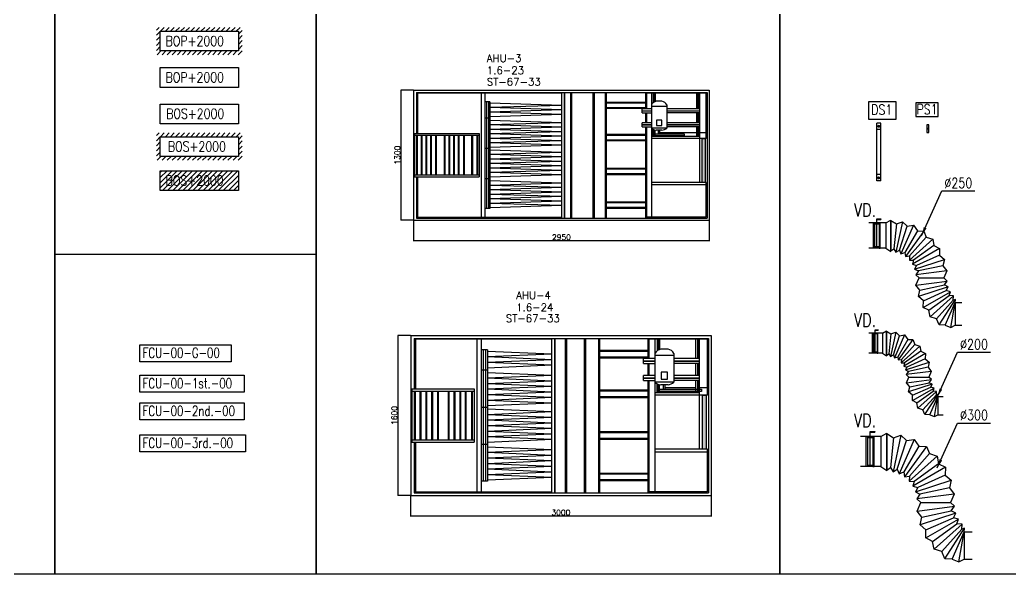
# Model space of a CAD drawing. Extents: x 462150 to 608263, y 35809 to 85242.
# Drawn here: x 579621 to 589503, y 70092 to 75629 of the extents above; entities that cross this region are included whole.
import ezdxf

# ---------------------------------------------------------------- set-up
doc = ezdxf.new("R2010")
doc.units = 0
doc.header["$LTSCALE"] = 500
doc.header["$MEASUREMENT"] = 0
doc.linetypes.add('HIDDEN', pattern=[0.375, 0.25, -0.125])
for name, color, linetype in [('AC-EQUIPMENT', 230, 'Continuous'), ('AC-SUPPORT', 124, 'Continuous'), ('AC-TEXT', 7, 'Continuous'), ('AC.REF.1ST.', 200, 'Continuous'), ('AC.REF.2ND.', 100, 'Continuous'), ('AC.REF.3RD.', 146, 'Continuous'), ('AC.REF.GR.', 222, 'Continuous'), ('BOTOM-OF-D-F-G', 7, 'Continuous'), ('EQP', 1, 'Continuous'), ('M_A_H_ARROW', 2, 'Continuous'), ('M_FLX', 2, 'Continuous'), ('MFP-TEXT', 11, 'Continuous'), ('PL-W-DIM', 161, 'Continuous'), ('PL-W-TEXT', 7, 'Continuous'), ('Text', 50, 'Continuous')]:
    doc.layers.add(name, color=color, linetype=linetype)
doc.styles.add('PL-W-DIM', font='romanc.shx', dxfattribs={"height": 55})
doc.styles.add('PL-W-TEXT1', font='romanc.shx', dxfattribs={"height": 0.3})
doc.styles.add('ROMANS', font='romans.shx', dxfattribs={"width": 0.8, "height": 100})
doc.styles.add('SECOND fainl$0$ROMANS', font='ROMANS.shx', dxfattribs={"width": 0.7, "height": 100})
doc.dimstyles.new('PL-W-DIM', dxfattribs={"dimscale": 0, "dimtxt": 55, "dimasz": 1, "dimexe": 2, "dimexo": 2, "dimgap": 10, "dimtad": 1, "dimdec": 0, "dimrnd": 5, "dimzin": 1, "dimdsep": 46, "dimtxsty": 'PL-W-DIM', "dimcen": 1, "dimdle": 0.025, "dimclrd": 256, "dimclre": 256, "dimclrt": 256, "dimadec": 0, "dimazin": 0, "dimtfac": 5, "dimtdec": 0, "dimtofl": 0, "dimtmove": 2, "dimatfit": 3, "dimfxl": 1, "dimtolj": 1, "dimtzin": 0, "dimarcsym": 0})
doc.dimstyles.new('SECOND fainl$0$DIM-100', dxfattribs={"dimscale": 100, "dimtxt": 100, "dimasz": 0.9, "dimexe": 0.3, "dimexo": 0.3, "dimgap": 0.3, "dimtad": 1, "dimdec": 0, "dimrnd": 10, "dimzin": 0, "dimdsep": 46, "dimtxsty": 'SECOND fainl$0$ROMANS', "dimcen": 0, "dimdle": 2, "dimclrd": 30, "dimclre": 30, "dimclrt": 7, "dimadec": 0, "dimazin": 0, "dimtfac": 1, "dimtdec": 0, "dimtix": 1, "dimtmove": 2, "dimatfit": 3, "dimfxl": 100, "dimtolj": 1, "dimtzin": 0, "dimarcsym": 0})

# ---------------------------------------------------------------- blocks, each defined once
blk = doc.blocks.new('77')
at = {"layer": 'AC-SUPPORT'}
h = blk.add_hatch(color=256, dxfattribs=at)
edge = h.paths.add_edge_path()
edge.add_ellipse((-0.2, 0.5), major_axis=(7.43, 7.43), ratio=1, start_angle=133.56712, end_angle=313.56712, ccw=False)
edge.add_ellipse((-0.2, 0.5), major_axis=(7.43, 7.43), ratio=1, start_angle=-46.43288, end_angle=133.56712, ccw=False)
at = {"layer": 'AC-SUPPORT', "linetype": 'HIDDEN'}
blk.add_lwpolyline([(35.6, 10.4), (35.6, -9.8), (-38.9, -9.8), (-38.9, 10.4)], close=True, dxfattribs=at)
blk = doc.blocks.new('R200')
for p, q in [((-26.9, -191.7), (-26.9, 34.3)), ((-26.9, 34.3), (3.7, 34.3)), ((-26.9, 28.6), (3.7, 28.6)), ((3.7, 34.3), (3.7, 28.6)), ((-9.1, -8.3), (-44.7, -8.3)), ((-9.1, -191.7), (-44.7, -191.7))]:
    blk.add_line(p, q)
for points in [[(-53.8, -200), (-53.8, 0), (-44.7, 0), (-44.7, -200)], [(0, -200), (0, 0), (-9.1, 0), (-9.1, -200)]]:
    blk.add_lwpolyline(points, close=True)
blk = doc.blocks.new('*D559')
at = {"layer": 'Defpoints', "color": 0}
for p in [(583426.2, 74927.7), (583550.9, 74927.7), (583550.9, 73627.7)]:
    blk.add_point(p, dxfattribs=at)
at = {"layer": 'PL-W-DIM', "lineweight": -2}
for p, q in [((583548.9, 74927.7), (583424.2, 74927.7)), ((583426.2, 73628.7), (583426.2, 74926.7)), ((583548.9, 73627.7), (583424.2, 73627.7))]:
    blk.add_line(p, q, dxfattribs=at)
at = {"layer": 'PL-W-DIM'}
for points in [[(583426, 74926.7), (583426.4, 74926.7), (583426.2, 74927.7)], [(583426, 73628.7), (583426.4, 73628.7), (583426.2, 73627.7)]]:
    blk.add_solid(points, dxfattribs=at)
at = {"layer": 'PL-W-DIM', "insert": (583388.7, 74277.7), "char_height": 55, "attachment_point": 5, "rotation": 90, "style": 'PL-W-DIM'}
blk.add_mtext('\\A1;1300', dxfattribs=at)
blk = doc.blocks.new('*D560')
at = {"layer": 'Defpoints', "color": 0}
for p in [(583396.1, 72477.8), (583520.8, 72477.8), (583520.8, 70877.6)]:
    blk.add_point(p, dxfattribs=at)
at = {"layer": 'PL-W-DIM', "lineweight": -2}
for p, q in [((583518.8, 72477.8), (583394.1, 72477.8)), ((583396.1, 70878.6), (583396.1, 72476.8)), ((583518.8, 70877.6), (583394.1, 70877.6))]:
    blk.add_line(p, q, dxfattribs=at)
at = {"layer": 'PL-W-DIM'}
for points in [[(583396, 72476.8), (583396.3, 72476.8), (583396.1, 72477.8)], [(583396, 70878.6), (583396.3, 70878.6), (583396.1, 70877.6)]]:
    blk.add_solid(points, dxfattribs=at)
at = {"layer": 'PL-W-DIM', "insert": (583358.6, 71677.7), "char_height": 55, "attachment_point": 5, "rotation": 90, "style": 'PL-W-DIM'}
blk.add_mtext('\\A1;1600', dxfattribs=at)
blk = doc.blocks.new('*D561')
at = {"layer": 'Defpoints', "color": 0}
for p in [(583520.8, 70877.6), (586520.5, 70877.8), (583520.8, 70670.4)]:
    blk.add_point(p, dxfattribs=at)
at = {"layer": 'PL-W-DIM', "lineweight": -2}
for p, q in [((583520.8, 70875.6), (583520.8, 70668.4)), ((586520.5, 70875.8), (586520.5, 70668.6)), ((586519.5, 70670.6), (583521.8, 70670.4))]:
    blk.add_line(p, q, dxfattribs=at)
at = {"layer": 'PL-W-DIM'}
for points in [[(583521.8, 70670.6), (583521.8, 70670.2), (583520.8, 70670.4)], [(586519.5, 70670.8), (586519.5, 70670.4), (586520.5, 70670.6)]]:
    blk.add_solid(points, dxfattribs=at)
at = {"layer": 'PL-W-DIM', "insert": (585020.6, 70708), "char_height": 55, "attachment_point": 5, "rotation": 0.00392, "style": 'PL-W-DIM'}
blk.add_mtext('\\A1;3000', dxfattribs=at)
blk = doc.blocks.new('*D562')
at = {"layer": 'Defpoints', "color": 0}
for p in [(583550.9, 73627.7), (586500.9, 73627.8), (583550.9, 73420.4)]:
    blk.add_point(p, dxfattribs=at)
at = {"layer": 'PL-W-DIM', "lineweight": -2}
for p, q in [((583550.9, 73625.7), (583550.9, 73418.4)), ((586500.9, 73625.8), (586500.9, 73418.6)), ((586499.9, 73420.6), (583551.9, 73420.4))]:
    blk.add_line(p, q, dxfattribs=at)
at = {"layer": 'PL-W-DIM'}
for points in [[(583551.9, 73420.6), (583551.9, 73420.3), (583550.9, 73420.4)], [(586499.9, 73420.8), (586499.9, 73420.4), (586500.9, 73420.6)]]:
    blk.add_solid(points, dxfattribs=at)
at = {"layer": 'PL-W-DIM', "insert": (585025.9, 73458), "char_height": 55, "attachment_point": 5, "rotation": 0.00324, "style": 'PL-W-DIM'}
blk.add_mtext('\\A1;2950', dxfattribs=at)

msp = doc.modelspace()

# ---------------------------------------------------------------- hatches: boundary and pattern name
h = msp.add_hatch()
h.set_pattern_fill('ANSI31', color=256, scale=285.714286, style=0)
h.set_pattern_definition([(45, (564682.78, 83366.936), (-25.253814, 25.253814), [])])
h.paths.add_polyline_path([(581839.9, 75552.4), (580984.2, 75552.4), (580984.2, 75279.8), (581839.9, 75279.8)])
h.paths.add_polyline_path([(581801.8, 75514.3), (581801.8, 75317.9), (581022.3, 75317.9), (581022.3, 75514.3)], flags=16)
h.paths.add_polyline_path([(581065.9, 75342.2), (581736.8, 75342.2), (581736.8, 75492.2), (581065.9, 75492.2)], flags=8)
h = msp.add_hatch()
h.set_pattern_fill('ANSI31', color=256, scale=285.714286, style=0)
h.set_pattern_definition([(45, (564682.78, 82313.877), (-25.253814, 25.253814), [])])
h.paths.add_polyline_path([(581839.9, 74499.4), (580984.2, 74499.4), (580984.2, 74226.7), (581839.9, 74226.7)])
h.paths.add_polyline_path([(581801.8, 74461.3), (581801.8, 74264.8), (581022.3, 74264.8), (581022.3, 74461.3)], flags=16)
h.paths.add_polyline_path([(581065.9, 74289.1), (581736.8, 74289.1), (581736.8, 74439.1), (581065.9, 74439.1)], flags=8)
h = msp.add_hatch()
h.set_pattern_fill('ANSI31', color=256, scale=285.714286, style=0)
h.set_pattern_definition([(45, (564682.78, 81199.59), (-25.253814, 25.253814), [])])
h.paths.add_polyline_path([(581801.8, 74120.8), (581022.3, 74120.8), (581022.3, 73924.4), (581801.8, 73924.4)])
h.paths.add_polyline_path([(581065.9, 73948.7), (581736.8, 73948.7), (581736.8, 74098.7), (581065.9, 74098.7)], flags=24)
at = {"layer": 'EQP'}
for points in [[(586249, 74471.4), (585941.2, 74471.4), (585941.2, 74491.3), (586249, 74491.3)], [(586458.4, 74442.7), (586458.4, 74004.8), (586431.1, 74004.8), (586431.1, 74442.7)], [(586421.5, 71916), (585981.2, 71916), (585981.2, 71940.6), (586421.5, 71940.6)], [(586468.1, 71880.7), (586468.1, 71341.7), (586434.5, 71341.7), (586434.5, 71880.7)]]:
    msp.add_hatch(color=256, dxfattribs=at).paths.add_polyline_path(points)

# ---------------------------------------------------------------- linework, layer by layer
msp.add_line((579971.4, 73287.4), (582578.3, 73287.4))
for points in [[(577364.5, 81073), (579971.4, 81073), (579971.4, 70092.2), (577364.5, 70092.2)], [(579971.4, 81073), (582578.3, 81073), (582578.3, 70092.2), (579971.4, 70092.2)], [(582578.3, 81073), (587204.2, 81073), (587204.2, 70092.2), (582578.3, 70092.2)], [(587204.2, 81073), (589811.1, 81073), (589811.1, 70092.2), (587204.2, 70092.2)]]:
    msp.add_lwpolyline(points, close=True)
at = {"layer": 'AC-SUPPORT'}
for p, q in [((588211.9, 74597.5, 0), (588171.9, 74597.5, 0)), ((588171.9, 74020.4, 0), (588171.9, 74597.5, 0)), ((588211.9, 74534.8, 0), (588171.9, 74534.8, 0)), ((588211.9, 74020.4, 0), (588211.9, 74597.5, 0)), ((588211.9, 74083.1, 0), (588171.9, 74083.1, 0)), ((588211.9, 74020.4, 0), (588171.9, 74020.4, 0))]:
    msp.add_line(p, q, dxfattribs=at)
at = {"layer": 'AC-SUPPORT', "const_width": 14.6, "elevation": 0}
for points in [[(588192.1, 74558.6, -1), (588192.1, 74573.2, -1)], [(588191.3, 74057.2, 1), (588191.3, 74042.6, 1)]]:
    msp.add_lwpolyline(points, format="xyb", close=True, dxfattribs=at)
at = {"layer": 'AC.REF.1ST.', "elevation": 0}
msp.add_lwpolyline([(580817.5, 72078.8), (581859.2, 72078.8), (581859.2, 71910.7), (580817.5, 71910.7)], close=True, dxfattribs=at)
at = {"layer": 'AC.REF.2ND.', "elevation": 0}
msp.add_lwpolyline([(580817.5, 71803), (581859.2, 71803), (581859.2, 71635), (580817.5, 71635)], close=True, dxfattribs=at)
at = {"layer": 'AC.REF.3RD.', "elevation": 0}
msp.add_lwpolyline([(580817.5, 71482.7), (581871.4, 71482.7), (581871.4, 71314.7), (580817.5, 71314.7)], close=True, dxfattribs=at)
at = {"layer": 'AC.REF.GR.', "elevation": 0}
msp.add_lwpolyline([(580817.5, 72382.9), (581729.4, 72382.9), (581729.4, 72214.8), (580817.5, 72214.8)], close=True, dxfattribs=at)
at = {"layer": 'BOTOM-OF-D-F-G', "color": 7, "elevation": 0}
for points in [[(581022.3, 75514.3), (581801.8, 75514.3), (581801.8, 75317.9), (581022.3, 75317.9)], [(581022.3, 75151.3), (581801.8, 75151.3), (581801.8, 74954.8), (581022.3, 74954.8)], [(581022.3, 74788.2), (581801.8, 74788.2), (581801.8, 74591.8), (581022.3, 74591.8)], [(581022.3, 74461.3), (581801.8, 74461.3), (581801.8, 74264.8), (581022.3, 74264.8)], [(581022.3, 74120.8), (581801.8, 74120.8), (581801.8, 73924.4), (581022.3, 73924.4)]]:
    msp.add_lwpolyline(points, close=True, dxfattribs=at)
at = {"layer": 'EQP'}
for p, q in [((583550.9, 74927.8), (583550.9, 73627.8)), ((583550.9, 74927.8), (586500.9, 74927.8)), ((586500.9, 74927.8), (586500.9, 73627.8)), ((583579.4, 74902.5), (583579.4, 74494.5)), ((583579.4, 74902.5), (586478.4, 74902.5)), ((583588.8, 74896.7), (583588.8, 74494.5)), ((585031.3, 74896.7), (583588.8, 74896.7)), ((584227.9, 73654.9), (584227.9, 74896.7)), ((584264, 73654.9), (584264, 74896.7)), ((585030.3, 73654.9), (585030.3, 74896.7)), ((585055.7, 73649.1), (585055.7, 74902.5)), ((585058.3, 73649.1), (585058.3, 74902.5)), ((585119, 73649.1), (585119, 74896.7)), ((585121.6, 73649.1), (585121.6, 74896.7)), ((585129.8, 73649.1), (585129.8, 74902.5)), ((585343.8, 73649.1), (585343.8, 74896.7)), ((585346.5, 73649.1), (585346.5, 74896.7)), ((585354.6, 73649.1), (585354.6, 74902.5)), ((585466.8, 73649.1), (585466.8, 74902.5)), ((585474.9, 73649.1), (585474.9, 74902.5)), ((585869.2, 74740.3), (585869.2, 74896.7)), ((585877.3, 74740.3), (585877.3, 74902.5)), ((586470.1, 74896.7), (585877.3, 74896.7)), ((585923, 74896.7), (585923, 73656.9)), ((585941.2, 74896.7), (585941.2, 74802.4)), ((585950.2, 74896.7), (585950.2, 74808.4)), ((585953.8, 74896.7), (585953.8, 74810.3)), ((585960.6, 74896.7), (585960.6, 74813.1)), ((586028.8, 74815.8), (585970.5, 74815.8)), ((586028.8, 74815.8), (585970.5, 74815.8)), ((586375.8, 74740.3), (586375.8, 74896.7)), ((586390.9, 74740.3), (586390.9, 74896.7)), ((586394.1, 74740.3), (586394.1, 74896.7)), ((586406.8, 74004.8), (586406.8, 74896.7)), ((586470.1, 74442.7), (586470.1, 74896.7)), ((586478.4, 74902.5), (586478.4, 73649.1)), ((584312.4, 74810.6), (584264, 74810.6)), ((584277.6, 74810.6), (584277.6, 73745.1)), ((584297, 74810.6), (584297, 73745.1)), ((584312.4, 74810.6), (584312.4, 73745.1)), ((584312.4, 74800), (585030.3, 74777.5)), ((584312.4, 74755.1), (585030.3, 74777.5)), ((584312.4, 74755.1), (585030.3, 74732.6)), ((584312.4, 74710.1), (585030.3, 74732.6)), ((585474.9, 74807.5), (585869.2, 74807.5)), ((585474.9, 74800.3), (585869.2, 74800.3)), ((585474.9, 74753.6), (585869.2, 74753.6)), ((585474.9, 74746.4), (585869.2, 74746.4)), ((585923, 74740.3), (585830.3, 74740.3)), ((585830.3, 74700.6), (585830.3, 74740.3)), ((585830.3, 74721.4), (585923, 74721.4)), ((585830.3, 74719.5), (585923, 74719.5)), ((586076.3, 74764.3), (585923, 74764.3)), ((586076.3, 74764.3), (585923, 74764.3)), ((586076.3, 74780.8), (586076.3, 74547)), ((586076.3, 74764.3), (586076.3, 74547)), ((586406.8, 74740.3), (586076.3, 74740.3)), ((586076.3, 74721.4), (586406.8, 74721.4)), ((586076.3, 74719.5), (586406.8, 74719.5)), ((584312.4, 74646.4), (584264, 74646.4)), ((584312.4, 74710.1), (585030.3, 74687.7)), ((584312.4, 74665.2), (585030.3, 74687.7)), ((584312.4, 74627.4), (585030.3, 74604.9)), ((585830.3, 74700.6), (585923, 74700.6)), ((585869.2, 74601), (585869.2, 74700.6)), ((585877.3, 74601), (585877.3, 74700.6)), ((586406.8, 74700.6), (586076.3, 74700.6)), ((586375.8, 74601), (586375.8, 74700.6)), ((586390.9, 74601), (586390.9, 74700.6)), ((586394.1, 74601), (586394.1, 74700.6)), ((584312.4, 74582.4), (585030.3, 74604.9)), ((584312.4, 74582.4), (585030.3, 74560)), ((584312.4, 74537.5), (585030.3, 74560)), ((584312.4, 74537.5), (585030.3, 74515.1)), ((585923, 74601), (585830.3, 74601)), ((585830.3, 74561.4), (585830.3, 74601)), ((585830.3, 74582.1), (585923, 74582.1)), ((585830.3, 74580.3), (585923, 74580.3)), ((585830.3, 74561.4), (585923, 74561.4)), ((585869.2, 73654.9), (585869.2, 74561.4)), ((585877.3, 73649.1), (585877.3, 74561.4)), ((586076.3, 74547), (585923, 74547)), ((586076.3, 74547), (585923, 74547)), ((585941.2, 74462.5), (585941.2, 74534.8)), ((585950.2, 74462.5), (585950.2, 74531.1)), ((585953.8, 74462.5), (585953.8, 74530)), ((585960.6, 74462.5), (585960.6, 74528.3)), ((586028.8, 74527), (585970.5, 74527)), ((586028.8, 74527), (585970.5, 74527)), ((585992.7, 74491.3), (585992.7, 74527)), ((586007, 74491.3), (586007, 74527)), ((586406.8, 74601), (586076.3, 74601)), ((586076.3, 74582.1), (586406.8, 74582.1)), ((586076.3, 74580.3), (586406.8, 74580.3)), ((586406.8, 74561.4), (586076.3, 74561.4)), ((586375.8, 74462.5), (586375.8, 74561.4)), ((586390.9, 74462.5), (586390.9, 74561.4)), ((586394.1, 74462.5), (586394.1, 74561.4)), ((583560.3, 74494.5), (583560.3, 74061.2)), ((583560.3, 74494.5), (584204.6, 74494.5)), ((583560.3, 74475.6), (584204.6, 74475.6)), ((583579.4, 74475.6), (583579.4, 74080)), ((583586.2, 74475.6), (583586.2, 74080)), ((583626.4, 74475.6), (583626.4, 74080)), ((583633.1, 74475.6), (583633.1, 74080)), ((583673.3, 74475.6), (583673.3, 74080)), ((583680.1, 74475.6), (583680.1, 74080)), ((583720.3, 74475.6), (583720.3, 74080)), ((583727.1, 74475.6), (583727.1, 74080)), ((583767.2, 74475.6), (583767.2, 74080)), ((583774, 74475.6), (583774, 74080)), ((583854.2, 74475.6), (583854.2, 74080)), ((583861, 74475.6), (583861, 74080)), ((583901.2, 74475.6), (583901.2, 74080)), ((583908, 74475.6), (583908, 74080)), ((583948.1, 74475.6), (583948.1, 74080)), ((583954.9, 74475.6), (583954.9, 74080)), ((583995.1, 74475.6), (583995.1, 74080)), ((584001.9, 74475.6), (584001.9, 74080)), ((584048.8, 74475.6), (584048.8, 74080)), ((584055.6, 74475.6), (584055.6, 74080)), ((584129.7, 74475.6), (584129.7, 74080)), ((584136.4, 74475.6), (584136.4, 74080)), ((584181.6, 74475.6), (584181.6, 74080)), ((584188.4, 74475.6), (584188.4, 74080)), ((584204.6, 74494.5), (584204.6, 74061.2)), ((584312.4, 74492.6), (585030.3, 74515.1)), ((584312.4, 74492.6), (585030.3, 74470.1)), ((584312.4, 74447.7), (585030.3, 74470.1)), ((584312.4, 74447.7), (585030.3, 74425.2)), ((584312.4, 74402.8), (585030.3, 74425.2)), ((585474.9, 74485.8), (585869.2, 74485.8)), ((585474.9, 74478.6), (585869.2, 74478.6)), ((585474.9, 74432), (585869.2, 74432)), ((585474.9, 74424.7), (585869.2, 74424.7)), ((586406.8, 74462.5), (585923, 74462.5)), ((586470.1, 74442.7), (585923, 74442.7)), ((586375.8, 74500.9), (586007, 74500.9)), ((586470.1, 74500.9), (586406.8, 74500.9)), ((584312.4, 74343.6), (584264, 74343.6)), ((584312.4, 74402.8), (585030.3, 74380.3)), ((584312.4, 74357.8), (585030.3, 74380.3)), ((584312.4, 74331.3), (585030.3, 74308.9)), ((584312.4, 74286.4), (585030.3, 74308.9)), ((584312.4, 74286.4), (585030.3, 74263.9)), ((584312.4, 74241.5), (585030.3, 74263.9)), ((584312.4, 74241.5), (585030.3, 74219)), ((584312.4, 74196.6), (585030.3, 74219)), ((584312.4, 74196.6), (585030.3, 74174.1)), ((584312.4, 74151.6), (585030.3, 74174.1)), ((584312.4, 74151.6), (585030.3, 74129.2)), ((584312.4, 74106.7), (585030.3, 74129.2)), ((585474.9, 74146.6), (585869.2, 74146.6)), ((585474.9, 74139.4), (585869.2, 74139.4)), ((583560.3, 74080), (584204.6, 74080)), ((583560.3, 74061.2), (584204.6, 74061.2)), ((583579.4, 74061.2), (583579.4, 73649.1)), ((583588.8, 74061.2), (583588.8, 73654.9)), ((584312.4, 74041.1), (584264, 74041.1)), ((584312.4, 74106.7), (585030.3, 74084.2)), ((584312.4, 74061.8), (585030.3, 74084.2)), ((584312.4, 74023.7), (585030.3, 74001.2)), ((585474.9, 74092.7), (585869.2, 74092.7)), ((585474.9, 74085.5), (585869.2, 74085.5)), ((584312.4, 73978.7), (585030.3, 74001.2)), ((584312.4, 73978.7), (585030.3, 73956.3)), ((584312.4, 73933.8), (585030.3, 73956.3)), ((584312.4, 73933.8), (585030.3, 73911.3)), ((586470.1, 74004.8), (585923, 74004.8)), ((586470.1, 73979.6), (585923, 73979.6)), ((586470.1, 73656.9), (586470.1, 74004.8)), ((584312.4, 73888.9), (585030.3, 73911.3)), ((584312.4, 73888.9), (585030.3, 73866.4)), ((584312.4, 73844), (585030.3, 73866.4)), ((584312.4, 73844), (585030.3, 73821.5)), ((584312.4, 73745.1), (584264, 73745.1)), ((584312.4, 73799), (585030.3, 73821.5)), ((584312.4, 73799), (585030.3, 73776.6)), ((584312.4, 73754.1), (585030.3, 73776.6)), ((585474.9, 73810.7), (585869.2, 73810.7)), ((585474.9, 73803.5), (585869.2, 73803.5)), ((585474.9, 73756.8), (585869.2, 73756.8)), ((585474.9, 73749.6), (585869.2, 73749.6)), ((583550.9, 73627.8), (586500.9, 73627.8)), ((583579.4, 73649.1), (586478.4, 73649.1)), ((585031.3, 73654.9), (583588.8, 73654.9)), ((586470.1, 73656.9), (585877.3, 73656.9)), ((583521.3, 72477.8), (583521.3, 70877.8)), ((583521.3, 72477.8), (586520.5, 72477.8)), ((583556.3, 72446.6), (583556.3, 71944.5)), ((583556.3, 72446.6), (586492.7, 72446.6)), ((584960.4, 70904), (584960.4, 72446.6)), ((584963.7, 70904), (584963.7, 72446.6)), ((585079.2, 70904), (585079.2, 72446.6)), ((585270.1, 70904), (585270.1, 72446.6)), ((585397.2, 70904), (585397.2, 72446.6)), ((585407.2, 70904), (585407.2, 72446.6)), ((585902.5, 72246.9), (585902.5, 72446.6)), ((586492.7, 72446.6), (586492.7, 70904)), ((586520.5, 72477.8), (586520.5, 70877.8)), ((583568, 72439.5), (583568, 71944.5)), ((584930.5, 72439.5), (583568, 72439.5)), ((584184.3, 70911.1), (584184.3, 72439.5)), ((584228.7, 70911.1), (584228.7, 72439.5)), ((584929.3, 70911.1), (584929.3, 72439.5)), ((585066, 70904), (585066, 72439.5)), ((585069.2, 70904), (585069.2, 72439.5)), ((585256.8, 70904), (585256.8, 72439.5)), ((585260.1, 70904), (585260.1, 72439.5)), ((585892.5, 72246.9), (585892.5, 72439.5)), ((586482.5, 72439.5), (585902.5, 72439.5)), ((585958.8, 72439.5), (585958.8, 70913.6)), ((585981.2, 72439.5), (585981.2, 72323.5)), ((585992.3, 72439.5), (585992.3, 72330.8)), ((585996.7, 72439.5), (585996.7, 72333.1)), ((586005, 72439.5), (586005, 72336.6)), ((586366.4, 72246.9), (586366.4, 72439.5)), ((586385, 72246.9), (586385, 72439.5)), ((586389, 72246.9), (586389, 72439.5)), ((586404.6, 71341.7), (586404.6, 72439.5)), ((586482.5, 71880.7), (586482.5, 72439.5)), ((584288.3, 72333.6), (584228.7, 72333.6)), ((584245.4, 72333.6), (584245.4, 71022.1)), ((584269.3, 72333.6), (584269.3, 71022.1)), ((584288.3, 72333.6), (584288.3, 71022.1)), ((584288.3, 72320.5), (584929.3, 72292.8)), ((584288.3, 72265.2), (584929.3, 72292.8)), ((584288.3, 72265.2), (584929.3, 72237.5)), ((585407.2, 72329.7), (585892.5, 72329.7)), ((585407.2, 72320.8), (585892.5, 72320.8)), ((585407.2, 72263.4), (585892.5, 72263.4)), ((585407.2, 72254.5), (585892.5, 72254.5)), ((585844.7, 72198.2), (585844.7, 72246.9)), ((585958.8, 72246.9), (585844.7, 72246.9)), ((586147.5, 72276.5), (585958.8, 72276.5)), ((586147.5, 72276.5), (585958.8, 72276.5)), ((586089, 72339.9), (586017.3, 72339.9)), ((586089, 72339.9), (586017.3, 72339.9)), ((586147.5, 72296.8), (586147.5, 72009.1)), ((586147.5, 72276.5), (586147.5, 72009.1)), ((586404.6, 72246.9), (586147.5, 72246.9)), ((584288.3, 72209.9), (584929.3, 72237.5)), ((584288.3, 72209.9), (584929.3, 72182.2)), ((584288.3, 72154.6), (584929.3, 72182.2)), ((585844.7, 72223.7), (585958.8, 72223.7)), ((585844.7, 72221.4), (585958.8, 72221.4)), ((585844.7, 72198.2), (585958.8, 72198.2)), ((585892.5, 72075.6), (585892.5, 72198.2)), ((585902.5, 72075.6), (585902.5, 72198.2)), ((586147.5, 72223.7), (586404.6, 72223.7)), ((586147.5, 72221.4), (586404.6, 72221.4)), ((586404.6, 72198.2), (586147.5, 72198.2)), ((586366.4, 72075.6), (586366.4, 72198.2)), ((586385, 72075.6), (586385, 72198.2)), ((586389, 72075.6), (586389, 72198.2)), ((584288.3, 72131.4), (584228.7, 72131.4)), ((584288.3, 72108), (584929.3, 72080.4)), ((584288.3, 72052.7), (584929.3, 72080.4)), ((584288.3, 72052.7), (584929.3, 72025.1)), ((585844.7, 72026.8), (585844.7, 72075.6)), ((585958.8, 72075.6), (585844.7, 72075.6)), ((585844.7, 72052.3), (585958.8, 72052.3)), ((585844.7, 72050), (585958.8, 72050)), ((586404.6, 72075.6), (586147.5, 72075.6)), ((586147.5, 72052.3), (586404.6, 72052.3)), ((586147.5, 72050), (586404.6, 72050)), ((584288.3, 71997.4), (584929.3, 72025.1)), ((584288.3, 71997.4), (584929.3, 71969.8)), ((584288.3, 71942.1), (584929.3, 71969.8)), ((585844.7, 72026.8), (585958.8, 72026.8)), ((585892.5, 70911.1), (585892.5, 72026.8)), ((585902.5, 70904), (585902.5, 72026.8)), ((586147.5, 72009.1), (585958.8, 72009.1)), ((586147.5, 72009.1), (585958.8, 72009.1)), ((585981.2, 71905.1), (585981.2, 71994.1)), ((585992.3, 71905.1), (585992.3, 71989.5)), ((585996.7, 71905.1), (585996.7, 71988.1)), ((586005, 71905.1), (586005, 71986.1)), ((586089, 71984.5), (586017.3, 71984.5)), ((586089, 71984.5), (586017.3, 71984.5)), ((586044.6, 71940.6), (586044.6, 71984.5)), ((586062.1, 71940.6), (586062.1, 71984.5)), ((586366.4, 71952.4), (586062.1, 71952.4)), ((586404.6, 72026.8), (586147.5, 72026.8)), ((586366.4, 71905.1), (586366.4, 72026.8)), ((586385, 71905.1), (586385, 72026.8)), ((586389, 71905.1), (586389, 72026.8)), ((586482.5, 71952.4), (586404.6, 71952.4)), ((583532.8, 71944.5), (583532.8, 71411.1)), ((583532.8, 71944.5), (584155.6, 71944.5)), ((583532.8, 71921.2), (584155.6, 71921.2)), ((583556.3, 71921.2), (583556.3, 71434.4)), ((583564.7, 71921.2), (583564.7, 71434.4)), ((583614.1, 71921.2), (583614.1, 71434.4)), ((583622.5, 71921.2), (583622.5, 71434.4)), ((583671.9, 71921.2), (583671.9, 71434.4)), ((583680.3, 71921.2), (583680.3, 71434.4)), ((583729.7, 71921.2), (583729.7, 71434.4)), ((583738.1, 71921.2), (583738.1, 71434.4)), ((583787.5, 71921.2), (583787.5, 71434.4)), ((583795.9, 71921.2), (583795.9, 71434.4)), ((583894.6, 71921.2), (583894.6, 71434.4)), ((583902.9, 71921.2), (583902.9, 71434.4)), ((583952.4, 71921.2), (583952.4, 71434.4)), ((583960.7, 71921.2), (583960.7, 71434.4)), ((584010.2, 71921.2), (584010.2, 71434.4)), ((584018.5, 71921.2), (584018.5, 71434.4)), ((584063.3, 71921.2), (584063.3, 71434.4)), ((584071.7, 71921.2), (584071.7, 71434.4)), ((584127.3, 71921.2), (584127.3, 71434.4)), ((584135.6, 71921.2), (584135.6, 71434.4)), ((584155.6, 71944.5), (584155.6, 71411.1)), ((584288.3, 71942.1), (584929.3, 71914.5)), ((584288.3, 71886.8), (584929.3, 71914.5)), ((584288.3, 71886.8), (584929.3, 71859.2)), ((584288.3, 71831.6), (584929.3, 71859.2)), ((585407.2, 71933.8), (585892.5, 71933.8)), ((585407.2, 71924.9), (585892.5, 71924.9)), ((585407.2, 71867.5), (585892.5, 71867.5)), ((585407.2, 71858.6), (585892.5, 71858.6)), ((586404.6, 71905.1), (585958.8, 71905.1)), ((586482.5, 71880.7), (585958.8, 71880.7)), ((584288.3, 71758.8), (584228.7, 71758.8)), ((584288.3, 71831.6), (584929.3, 71803.9)), ((584288.3, 71776.3), (584929.3, 71803.9)), ((584288.3, 71743.6), (584929.3, 71716)), ((584288.3, 71688.3), (584929.3, 71716)), ((584288.3, 71688.3), (584929.3, 71660.7)), ((584288.3, 71633.1), (584929.3, 71660.7)), ((584288.3, 71633.1), (584929.3, 71605.4)), ((584288.3, 71577.8), (584929.3, 71605.4)), ((584288.3, 71577.8), (584929.3, 71550.1)), ((584288.3, 71522.5), (584929.3, 71550.1)), ((584288.3, 71522.5), (584929.3, 71494.8)), ((584288.3, 71467.2), (584929.3, 71494.8)), ((584288.3, 71467.2), (584929.3, 71439.5)), ((585407.2, 71516.3), (585892.5, 71516.3)), ((585407.2, 71507.4), (585892.5, 71507.4)), ((583532.8, 71434.4), (584155.6, 71434.4)), ((583532.8, 71411.1), (584155.6, 71411.1)), ((583556.3, 71411.1), (583556.3, 70904)), ((583568, 71411.1), (583568, 70911.1)), ((584288.3, 71386.4), (584228.7, 71386.4)), ((584288.3, 71411.9), (584929.3, 71439.5)), ((584288.3, 71365), (584929.3, 71337.3)), ((585407.2, 71450), (585892.5, 71450)), ((585407.2, 71441.1), (585892.5, 71441.1)), ((584288.3, 71309.7), (584929.3, 71337.3)), ((584288.3, 71309.7), (584929.3, 71282)), ((584288.3, 71254.4), (584929.3, 71282)), ((584288.3, 71254.4), (584929.3, 71226.7)), ((586482.5, 71341.7), (585958.8, 71341.7)), ((586482.5, 71310.8), (585958.8, 71310.8)), ((586482.5, 70913.6), (586482.5, 71341.7)), ((584288.3, 71199.1), (584929.3, 71226.7)), ((584288.3, 71199.1), (584929.3, 71171.5)), ((584288.3, 71143.8), (584929.3, 71171.5)), ((584288.3, 71143.8), (584929.3, 71116.2)), ((584288.3, 71088.5), (584929.3, 71116.2)), ((584288.3, 71088.5), (584929.3, 71060.9)), ((584288.3, 71033.2), (584929.3, 71060.9)), ((585407.2, 71102.9), (585892.5, 71102.9)), ((585407.2, 71094), (585892.5, 71094)), ((584288.3, 71022.1), (584228.7, 71022.1)), ((585407.2, 71036.6), (585892.5, 71036.6)), ((585407.2, 71027.7), (585892.5, 71027.7)), ((583521.3, 70877.8), (586520.5, 70877.8)), ((583556.3, 70904), (586492.7, 70904)), ((584930.5, 70911.1), (583568, 70911.1)), ((586482.5, 70913.6), (585902.5, 70913.6))]:
    msp.add_line(p, q, dxfattribs=at)
for points in [[(585973.7, 74573.1), (586025.7, 74573.1), (586025.7, 74628), (585973.7, 74628)], [(586249, 74471.4), (585941.2, 74471.4), (585941.2, 74491.3), (586249, 74491.3)], [(586458.4, 74442.7), (586458.4, 74004.8), (586431.1, 74004.8), (586431.1, 74442.7)], [(586021.1, 72041.2), (586085.1, 72041.2), (586085.1, 72108.8), (586021.1, 72108.8)], [(586421.5, 71916), (585981.2, 71916), (585981.2, 71940.6), (586421.5, 71940.6)], [(586468.1, 71880.7), (586468.1, 71341.7), (586434.5, 71341.7), (586434.5, 71880.7)]]:
    msp.add_lwpolyline(points, close=True, dxfattribs=at)
for centre, radius, start, end in [((585983.6, 74748.4), 68.7, 100.9408, 151.83738), ((586015.8, 74748.4), 68.7, 28.16262, 79.0592), ((585975.8, 74606), 79.1, 228.17746, 266.19323), ((586019.9, 74614.7), 88.1, 275.80733, 309.82198), ((586033.3, 72256.9), 84.5, 100.9408, 151.83738), ((586073, 72256.9), 84.5, 28.16262, 79.0592), ((586023.7, 72081.7), 97.4, 228.17746, 266.19323), ((586078, 72092.4), 108.4, 275.80733, 309.82198)]:
    msp.add_arc(centre, radius, start, end, dxfattribs=at)
at = {"layer": 'M_A_H_ARROW'}
for points in [[(588365.4, 75548.8, 0, 80, 0), (588365.4, 75388.8, 0, 0, 0), (588365.4, 75068.8, 0, 0, 0)], [(587936.9, 75408.2, 0, 80, 0), (588050, 75295, 0, 0, 0), (588276.3, 75068.8, 0, 0, 0)], [(588794, 75408.2, 0, 80, 0), (588680.8, 75295, 0, 0, 0), (588454.6, 75068.8, 0, 0, 0)]]:
    msp.add_lwpolyline(points, format="xyseb", dxfattribs=at)
at = {"layer": 'M_FLX'}
for p, q in [((588262.2, 73600, 0), (588311.8, 73629.4, 0)), ((588311.8, 73316.9, 0), (588311.8, 73629.4, 0)), ((588262.2, 73600, 0), (588092.1, 73600, 0)), ((588262.2, 73600, 0), (588262.2, 73350, 0)), ((588262.2, 73600, 0), (588262.2, 73473.2, 0)), ((588262.2, 73591.9, 0), (588262.2, 73354.4, 0)), ((588311.8, 73625, 0), (588367.5, 73590.9, 0)), ((588311.8, 73625, 0), (588311.8, 73321.3, 0)), ((588311.8, 73321.3, 0), (588311.8, 73625, 0)), ((588367.5, 73590.9, 0), (588341.3, 73342.3, 0)), ((588428.8, 73612.8, 0), (588363.8, 73307.1, 0)), ((588367.5, 73590.9, 0), (588428.8, 73612.8, 0)), ((588398.7, 73330, 0), (588476, 73567.8, 0)), ((588540, 73576.7, 0), (588413.2, 73291.1, 0)), ((588428.8, 73612.8, 0), (588476, 73567.8, 0)), ((588476, 73567.8, 0), (588540, 73576.7, 0)), ((588540, 73576.7, 0), (588578.8, 73521.8, 0)), ((588578.8, 73521.8, 0), (588453.2, 73305.7, 0)), ((588641.3, 73518.4, 0), (588458.3, 73265.2, 0)), ((588730.7, 73437.9, 0), (588498, 73229.4, 0)), ((588666.3, 73458.2, 0), (588499.5, 73272, 0)), ((588578.8, 73521.8, 0), (588641.3, 73518.4, 0)), ((588641.3, 73518.4, 0), (588666.3, 73458.2, 0)), ((588666.3, 73458.2, 0), (588730.7, 73437.9, 0)), ((588730.7, 73437.9, 0), (588742.3, 73373.8, 0)), ((588262.2, 73350, 0), (588092.1, 73350, 0)), ((588262.2, 73350, 0), (588311.8, 73316.9, 0)), ((588311.8, 73321.3, 0), (588341.3, 73342.3, 0)), ((588341.3, 73342.3, 0), (588363.8, 73307.1, 0)), ((588363.8, 73307.1, 0), (588398.7, 73330, 0)), ((588398.7, 73330, 0), (588413.2, 73291.1, 0)), ((588798.1, 73345.3, 0), (588527.9, 73188.2, 0)), ((588742.3, 73373.8, 0), (588539.7, 73227.3, 0)), ((588742.3, 73373.8, 0), (588798.1, 73345.3, 0)), ((588798.1, 73345.3, 0), (588797.4, 73278.1, 0)), ((588413.2, 73291.1, 0), (588453.2, 73305.7, 0)), ((588453.2, 73305.7, 0), (588458.3, 73265.2, 0)), ((588458.3, 73265.2, 0), (588499.5, 73272, 0)), ((588499.5, 73272, 0), (588498, 73229.4, 0)), ((588549.6, 73139.8, 0), (588846.8, 73236.4, 0)), ((588797.4, 73278.1, 0), (588568.9, 73176.7, 0)), ((588797.4, 73278.1, 0), (588846.8, 73236.4, 0)), ((588846.8, 73236.4, 0), (588831.4, 73173, 0)), ((588498, 73229.4, 0), (588539.7, 73227.3, 0)), ((588539.7, 73227.3, 0), (588527.9, 73188.2, 0)), ((588527.9, 73188.2, 0), (588568.9, 73176.7, 0)), ((588568.9, 73176.7, 0), (588549.6, 73139.8, 0)), ((588549.6, 73139.8, 0), (588586.9, 73121, 0)), ((588831.4, 73173, 0), (588586.9, 73121, 0)), ((588831.4, 73173, 0), (588871.2, 73121.5, 0)), ((588871.8, 73121.6, 0), (588560.4, 73082.2, 0)), ((588586.9, 73121, 0), (588560.4, 73082.2, 0)), ((588560.4, 73082.2, 0), (588593.7, 73051, 0)), ((588563.4, 72980.6, 0), (588593.7, 73051, 0)), ((588593.7, 73051, 0), (588840.9, 73051, 0)), ((588871.2, 73121.5, 0), (588840.9, 73051, 0)), ((588874.1, 73019.8, 0), (588840.9, 73051, 0)), ((588562.8, 72980.5, 0), (588874.1, 73019.8, 0)), ((588603.1, 72929.1, 0), (588563.4, 72980.6, 0)), ((588885, 72962.3, 0), (588587.8, 72865.7, 0)), ((588603.1, 72929.1, 0), (588847.7, 72981, 0)), ((588847.7, 72981, 0), (588874.1, 73019.8, 0)), ((588885, 72962.3, 0), (588847.7, 72981, 0)), ((588865.7, 72925.4, 0), (588885, 72962.3, 0)), ((588587.8, 72865.7, 0), (588603.1, 72929.1, 0)), ((588637.2, 72824, 0), (588587.8, 72865.7, 0)), ((588636.5, 72756.8, 0), (588906.6, 72913.9, 0)), ((588637.2, 72824, 0), (588865.7, 72925.4, 0)), ((588692.2, 72728.3, 0), (588894.8, 72874.7, 0)), ((588703.8, 72664.1, 0), (588936.6, 72872.7, 0)), ((588793.2, 72583.7, 0), (588956.4, 72836.9, 0)), ((588906.6, 72913.9, 0), (588865.7, 72925.4, 0)), ((588894.8, 72874.7, 0), (588906.6, 72913.9, 0)), ((588936.6, 72872.7, 0), (588894.8, 72874.7, 0)), ((588935.1, 72830.1, 0), (588936.6, 72872.7, 0)), ((588956.4, 72836.9, 0), (588935.1, 72830.1, 0)), ((588953.2, 72807, 0), (588956.4, 72836.9, 0)), ((588636.5, 72756.8, 0), (588637.2, 72824, 0)), ((588692.2, 72728.3, 0), (588636.5, 72756.8, 0)), ((588768.2, 72643.9, 0), (588935.1, 72830.1, 0)), ((588855.7, 72580.2, 0), (588953.2, 72807, 0)), ((588911.6, 72557.7, 0), (588953.2, 72807, 0)), ((588953.2, 72807, 0), (589021.4, 72807, 0)), ((588953.2, 72807, 0), (588953.2, 72580.2, 0)), ((588703.8, 72664.1, 0), (588692.2, 72728.3, 0)), ((588768.2, 72643.9, 0), (588703.8, 72664.1, 0)), ((588793.2, 72583.7, 0), (588768.2, 72643.9, 0)), ((588855.7, 72580.2, 0), (588793.2, 72583.7, 0)), ((588855.7, 72580.2, 0), (588911.6, 72557.7, 0)), ((588911.6, 72557.7, 0), (588953.2, 72580.2, 0)), ((588953.2, 72580.2, 0), (589021.4, 72580.2, 0)), ((588228.2, 72500.2, 0), (588092.1, 72500.2, 0)), ((588228.2, 72500.2, 0), (588267.9, 72523.8, 0)), ((588228.2, 72500.2, 0), (588228.2, 72300.2, 0)), ((588228.2, 72500.2, 0), (588228.2, 72398.8, 0)), ((588228.2, 72493.8, 0), (588228.2, 72303.7, 0)), ((588267.9, 72273.8, 0), (588267.9, 72523.8, 0)), ((588267.9, 72520.2, 0), (588312.4, 72492.9, 0)), ((588267.9, 72520.2, 0), (588267.9, 72277.3, 0)), ((588267.9, 72277.3, 0), (588267.9, 72520.2, 0)), ((588312.4, 72492.9, 0), (588291.4, 72294, 0)), ((588361.4, 72510.4, 0), (588309.4, 72265.9, 0)), ((588312.4, 72492.9, 0), (588361.4, 72510.4, 0)), ((588337.4, 72284.3, 0), (588399.2, 72474.5, 0)), ((588450.4, 72481.6, 0), (588349, 72253.1, 0)), ((588361.4, 72510.4, 0), (588399.2, 72474.5, 0)), ((588399.2, 72474.5, 0), (588450.4, 72481.6, 0)), ((588450.4, 72481.6, 0), (588481.5, 72437.7, 0)), ((588481.5, 72437.7, 0), (588380.9, 72264.8, 0)), ((588531.5, 72435, 0), (588385, 72232.4, 0)), ((588603, 72370.6, 0), (588416.8, 72203.7, 0)), ((588551.5, 72386.8, 0), (588418, 72237.8, 0)), ((588481.5, 72437.7, 0), (588531.5, 72435, 0)), ((588531.5, 72435, 0), (588551.5, 72386.8, 0)), ((588551.5, 72386.8, 0), (588603, 72370.6, 0)), ((588603, 72370.6, 0), (588612.3, 72319.3, 0)), ((588228.2, 72300.2, 0), (588092.1, 72300.2, 0)), ((588228.2, 72300.2, 0), (588267.9, 72273.8, 0)), ((588267.9, 72277.3, 0), (588291.4, 72294, 0)), ((588291.4, 72294, 0), (588309.4, 72265.9, 0)), ((588309.4, 72265.9, 0), (588337.4, 72284.3, 0)), ((588337.4, 72284.3, 0), (588349, 72253.1, 0)), ((588349, 72253.1, 0), (588380.9, 72264.8, 0)), ((588380.9, 72264.8, 0), (588385, 72232.4, 0)), ((588656.9, 72296.5, 0), (588440.8, 72170.8, 0)), ((588612.3, 72319.3, 0), (588450.2, 72202.1, 0)), ((588656.3, 72242.7, 0), (588473.5, 72161.6, 0)), ((588612.3, 72319.3, 0), (588656.9, 72296.5, 0)), ((588656.9, 72296.5, 0), (588656.3, 72242.7, 0)), ((588656.3, 72242.7, 0), (588695.8, 72209.3, 0)), ((588385, 72232.4, 0), (588418, 72237.8, 0)), ((588418, 72237.8, 0), (588416.8, 72203.7, 0)), ((588416.8, 72203.7, 0), (588450.2, 72202.1, 0)), ((588450.2, 72202.1, 0), (588440.8, 72170.8, 0)), ((588440.8, 72170.8, 0), (588473.5, 72161.6, 0)), ((588458.1, 72132.1, 0), (588695.8, 72209.3, 0)), ((588473.5, 72161.6, 0), (588458.1, 72132.1, 0)), ((588683.6, 72158.6, 0), (588487.9, 72117.1, 0)), ((588695.8, 72209.3, 0), (588683.6, 72158.6, 0)), ((588683.6, 72158.6, 0), (588715.4, 72117.4, 0)), ((588458.1, 72132.1, 0), (588487.9, 72117.1, 0)), ((588715.8, 72117.5, 0), (588466.8, 72086, 0)), ((588487.9, 72117.1, 0), (588466.8, 72086, 0)), ((588466.8, 72086, 0), (588493.3, 72061.1, 0)), ((588469.1, 72004.7, 0), (588493.3, 72061.1, 0)), ((588493.3, 72061.1, 0), (588691.1, 72061.1, 0)), ((588715.4, 72117.4, 0), (588691.1, 72061.1, 0)), ((588717.7, 72036.1, 0), (588691.1, 72061.1, 0)), ((588468.6, 72004.6, 0), (588717.7, 72036.1, 0)), ((588500.9, 71963.5, 0), (588469.1, 72004.7, 0)), ((588726.4, 71990, 0), (588488.7, 71912.8, 0)), ((588488.7, 71912.8, 0), (588500.9, 71963.5, 0)), ((588500.9, 71963.5, 0), (588696.5, 72005.1, 0)), ((588527.6, 71825.7, 0), (588743.7, 71951.3, 0)), ((588528.2, 71879.4, 0), (588711, 71960.6, 0)), ((588696.5, 72005.1, 0), (588717.7, 72036.1, 0)), ((588726.4, 71990, 0), (588696.5, 72005.1, 0)), ((588711, 71960.6, 0), (588726.4, 71990, 0)), ((588743.7, 71951.3, 0), (588711, 71960.6, 0)), ((588734.3, 71920, 0), (588743.7, 71951.3, 0)), ((588528.2, 71879.4, 0), (588488.7, 71912.8, 0)), ((588527.6, 71825.7, 0), (588528.2, 71879.4, 0)), ((588572.2, 71802.9, 0), (588734.3, 71920, 0)), ((588581.5, 71751.5, 0), (588767.7, 71918.4, 0)), ((588633, 71735.3, 0), (588766.5, 71884.3, 0)), ((588653, 71687.2, 0), (588783.5, 71889.8, 0)), ((588703, 71684.4, 0), (588781, 71865.8, 0)), ((588767.7, 71918.4, 0), (588734.3, 71920, 0)), ((588747.7, 71666.4, 0), (588781, 71865.8, 0)), ((588766.5, 71884.3, 0), (588767.7, 71918.4, 0)), ((588783.5, 71889.8, 0), (588766.5, 71884.3, 0)), ((588781, 71865.8, 0), (588783.5, 71889.8, 0)), ((588781, 71865.8, 0), (588835.5, 71865.8, 0)), ((588781, 71865.8, 0), (588781, 71684.4, 0)), ((588572.2, 71802.9, 0), (588527.6, 71825.7, 0)), ((588581.5, 71751.5, 0), (588572.2, 71802.9, 0)), ((588633, 71735.3, 0), (588581.5, 71751.5, 0)), ((588653, 71687.2, 0), (588633, 71735.3, 0)), ((588703, 71684.4, 0), (588653, 71687.2, 0)), ((588703, 71684.4, 0), (588747.7, 71666.4, 0)), ((588747.7, 71666.4, 0), (588781, 71684.4, 0)), ((588781, 71684.4, 0), (588835.5, 71684.4, 0)), ((588213.3, 71466.4, 0), (588009.2, 71466.4, 0)), ((588213.3, 71466.4, 0), (588272.8, 71501.7, 0)), ((588213.3, 71466.4, 0), (588213.3, 71166.4, 0)), ((588213.3, 71466.4, 0), (588213.3, 71314.2, 0)), ((588213.3, 71456.7, 0), (588213.3, 71171.7, 0)), ((588272.8, 71126.7, 0), (588272.8, 71501.7, 0)), ((588272.8, 71496.4, 0), (588339.6, 71455.4, 0)), ((588272.8, 71496.4, 0), (588272.8, 71131.9, 0)), ((588272.8, 71131.9, 0), (588272.8, 71496.4, 0)), ((588339.6, 71455.4, 0), (588308.2, 71157.1, 0)), ((588413.2, 71481.7, 0), (588335.2, 71114.9, 0)), ((588339.6, 71455.4, 0), (588413.2, 71481.7, 0)), ((588413.2, 71481.7, 0), (588469.8, 71427.8, 0)), ((588377.1, 71142.4, 0), (588469.8, 71427.8, 0)), ((588546.7, 71438.4, 0), (588394.5, 71095.7, 0)), ((588593.3, 71372.6, 0), (588442.5, 71113.2, 0)), ((588668.3, 71368.5, 0), (588448.6, 71064.6, 0)), ((588469.8, 71427.8, 0), (588546.7, 71438.4, 0)), ((588546.7, 71438.4, 0), (588593.3, 71372.6, 0)), ((588593.3, 71372.6, 0), (588668.3, 71368.5, 0)), ((588668.3, 71368.5, 0), (588698.3, 71296.2, 0)), ((588775.5, 71271.9, 0), (588496.3, 71021.7, 0)), ((588698.3, 71296.2, 0), (588498.1, 71072.8, 0)), ((588698.3, 71296.2, 0), (588775.5, 71271.9, 0)), ((588775.5, 71271.9, 0), (588789.5, 71194.9, 0)), ((588213.3, 71166.4, 0), (588009.2, 71166.4, 0)), ((588213.3, 71166.4, 0), (588272.8, 71126.7, 0)), ((588272.8, 71131.9, 0), (588308.2, 71157.1, 0)), ((588308.2, 71157.1, 0), (588335.2, 71114.9, 0)), ((588856.4, 71160.7, 0), (588532.2, 70972.2, 0)), ((588789.5, 71194.9, 0), (588546.4, 71019.2, 0)), ((588789.5, 71194.9, 0), (588856.4, 71160.7, 0)), ((588856.4, 71160.7, 0), (588855.5, 71080.1, 0)), ((588335.2, 71114.9, 0), (588377.1, 71142.4, 0)), ((588377.1, 71142.4, 0), (588394.5, 71095.7, 0)), ((588394.5, 71095.7, 0), (588442.5, 71113.2, 0)), ((588442.5, 71113.2, 0), (588448.6, 71064.6, 0)), ((588448.6, 71064.6, 0), (588498.1, 71072.8, 0)), ((588498.1, 71072.8, 0), (588496.3, 71021.7, 0)), ((588855.5, 71080.1, 0), (588581.3, 70958.4, 0)), ((588855.5, 71080.1, 0), (588914.8, 71030, 0)), ((588496.3, 71021.7, 0), (588546.4, 71019.2, 0)), ((588546.4, 71019.2, 0), (588532.2, 70972.2, 0)), ((588532.2, 70972.2, 0), (588581.3, 70958.4, 0)), ((588558.2, 70914.2, 0), (588914.8, 71030, 0)), ((588581.3, 70958.4, 0), (588558.2, 70914.2, 0)), ((588914.8, 71030, 0), (588896.4, 70954, 0)), ((588558.2, 70914.2, 0), (588603, 70891.6, 0)), ((588944.8, 70892.3, 0), (588571.2, 70845.1, 0)), ((588603, 70891.6, 0), (588571.2, 70845.1, 0)), ((588896.4, 70954, 0), (588603, 70891.6, 0)), ((588896.4, 70954, 0), (588944.1, 70892.2, 0)), ((588944.1, 70892.2, 0), (588907.8, 70807.6, 0)), ((588571.2, 70845.1, 0), (588611.1, 70807.6, 0)), ((588574, 70723, 0), (588947.6, 70770.2, 0)), ((588574.7, 70723.1, 0), (588611.1, 70807.6, 0)), ((588611.1, 70807.6, 0), (588907.8, 70807.6, 0)), ((588947.6, 70770.2, 0), (588907.8, 70807.6, 0)), ((588915.9, 70723.6, 0), (588947.6, 70770.2, 0)), ((588622.4, 70661.3, 0), (588574.7, 70723.1, 0)), ((588960.7, 70701.1, 0), (588604, 70585.2, 0)), ((588622.4, 70661.3, 0), (588915.9, 70723.6, 0)), ((588960.7, 70701.1, 0), (588915.9, 70723.6, 0)), ((588937.5, 70656.9, 0), (588960.7, 70701.1, 0)), ((588604, 70585.2, 0), (588622.4, 70661.3, 0)), ((588663.3, 70535.2, 0), (588604, 70585.2, 0)), ((588662.4, 70454.6, 0), (588986.6, 70643, 0)), ((588663.3, 70535.2, 0), (588937.5, 70656.9, 0)), ((588729.3, 70420.3, 0), (588972.5, 70596.1, 0)), ((588743.3, 70343.4, 0), (589022.6, 70593.6, 0)), ((588986.6, 70643, 0), (588937.5, 70656.9, 0)), ((588972.5, 70596.1, 0), (588986.6, 70643, 0)), ((589022.6, 70593.6, 0), (588972.5, 70596.1, 0)), ((589020.8, 70542.5, 0), (589022.6, 70593.6, 0)), ((588662.4, 70454.6, 0), (588663.3, 70535.2, 0)), ((588820.6, 70319, 0), (589020.8, 70542.5, 0)), ((588850.5, 70246.8, 0), (589046.4, 70550.7, 0)), ((588925.6, 70242.7, 0), (589042.6, 70514.7, 0)), ((588992.6, 70215.7, 0), (589042.6, 70514.7, 0)), ((589046.4, 70550.7, 0), (589020.8, 70542.5, 0)), ((589042.6, 70514.7, 0), (589046.4, 70550.7, 0)), ((589042.6, 70514.7, 0), (589124.4, 70514.7, 0)), ((589042.6, 70514.7, 0), (589042.6, 70242.7, 0)), ((588729.3, 70420.3, 0), (588662.4, 70454.6, 0)), ((588743.3, 70343.4, 0), (588729.3, 70420.3, 0)), ((588820.6, 70319, 0), (588743.3, 70343.4, 0)), ((588850.5, 70246.8, 0), (588820.6, 70319, 0)), ((588925.6, 70242.7, 0), (588850.5, 70246.8, 0)), ((588925.6, 70242.7, 0), (588992.6, 70215.7, 0)), ((588992.6, 70215.7, 0), (589042.6, 70242.7, 0)), ((589042.6, 70242.7, 0), (589124.4, 70242.7, 0))]:
    msp.add_line(p, q, dxfattribs=at)
at = {"layer": 'Text', "elevation": 0}
msp.add_lwpolyline([(588366.6, 74811.1), (588089.7, 74811.1), (588089.7, 74635.6), (588366.6, 74635.6)], close=True, dxfattribs=at)
at = {"layer": 'Text'}
msp.add_lwpolyline([(588785.6, 74799.5), (588560.9, 74799.5), (588560.9, 74665), (588785.6, 74665)], close=True, dxfattribs=at)

# ---------------------------------------------------------------- block references
at = {"layer": 'AC-EQUIPMENT'}
for p, xscale, yscale, zscale in [((588206.9, 73600, 0), 1.250000000291038, 1.249999998384737, 1.250000000000047), ((588147, 71466.4, 0), 1.500000000349246, 1.499999998064595, 1.500000000000056)]:
    msp.add_blockref('R200', p, dxfattribs=dict(at, xscale=xscale, yscale=yscale, zscale=zscale))
msp.add_blockref('R200', (588183.9, 72500.2, 0), dxfattribs=at)
at = {"layer": 'AC-SUPPORT', "xscale": -1, "rotation": 90}
msp.add_blockref('77', (588682.2, 74540.8, 0), dxfattribs=at)

# ---------------------------------------------------------------- texts
at = {"layer": 'AC.REF.1ST.', "color": 7, "style": 'ROMANS', "width": 0.75}
msp.add_text('FCU-00-1st.-00', height=100, dxfattribs=at).set_placement((580845.8, 71949.1, 0))
at = {"layer": 'AC.REF.2ND.', "color": 7, "style": 'ROMANS', "width": 0.75}
msp.add_text('FCU-00-2nd.-00', height=100, dxfattribs=at).set_placement((580845.8, 71673.4, 0))
at = {"layer": 'AC.REF.3RD.', "color": 7, "style": 'ROMANS', "width": 0.75}
msp.add_text('FCU-00-3rd.-00', height=100, dxfattribs=at).set_placement((580845.8, 71353.1, 0))
at = {"layer": 'AC.REF.GR.', "color": 7, "style": 'ROMANS', "width": 0.75}
msp.add_text('FCU-00-G-00', height=100, dxfattribs=at).set_placement((580845.8, 72253.2, 0))
at = {"layer": 'BOTOM-OF-D-F-G', "color": 7, "style": 'ROMANS', "width": 0.8}
for s, height, p in [('%%C250 ', 101.53, (588846.8, 73948.5, 0)), ('VD.', 131.58, (587944.2, 73663.7, 0)), ('VD.', 131.58, (587944.2, 72563.9, 0)), ('%%C200 ', 101.53, (589003.6, 72336.9, 0)), ('VD.', 131.58, (587944.2, 71562.3, 0)), ('%%C300', 101.53, (589003.6, 71631, 0))]:
    msp.add_text(s, height=height, dxfattribs=at).set_placement(p)
at = {"layer": 'MFP-TEXT', "style": 'ROMANS', "width": 0.8}
for s, p in [('BOP+2000', (581075.7, 75367.2, 0)), ('BOP+2000', (581075.7, 75004.1, 0)), ('BOS+2000', (581081.4, 74641.1, 0)), ('BOS+2000', (581098, 74314.1, 0)), ('BOS+2000', (581075.7, 73973.7, 0))]:
    msp.add_text(s, height=100, dxfattribs=at).set_placement(p)
at = {"layer": 'PL-W-TEXT', "style": 'PL-W-TEXT1'}
for s, p in [('AHU-3', (584280.1, 75207.7)), ('1.6-23', (584280.1, 75086.8)), ('ST-67-33', (584280.1, 74972.5)), ('AHU-4', (584573.2, 72840.5)), ('1.6-24', (584573.2, 72719.7)), ('ST-67-33', (584469.8, 72609.7))]:
    msp.add_text(s, height=75, dxfattribs=at).set_placement(p)
at = {"layer": 'Text', "style": 'ROMANS', "width": 0.8}
for s, p in [('DS1', (588117.4, 74682.4, 0)), ('PS1', (588569, 74685.5))]:
    msp.add_text(s, height=100, dxfattribs=at).set_placement(p)

# ---------------------------------------------------------------- dimensions: what is measured, and where the dimension line sits
at = {"layer": 'PL-W-DIM'}
for p1, p2, distance, picture, middle in [((583550.9, 73627.7), (583550.9, 74927.7), 124.7, '*D559', (583388.7, 74277.7)), ((586500.9, 73627.8), (583550.9, 73627.7), 207.2, '*D562', (585025.9, 73458)), ((583520.8, 70877.6), (583520.8, 72477.8), 124.7, '*D560', (583358.6, 71677.7)), ((586520.5, 70877.8), (583520.8, 70877.6), 207.2, '*D561', (585020.6, 70708))]:
    dim = msp.add_aligned_dim(p1=p1, p2=p2, distance=distance, dimstyle='PL-W-DIM', override={"dimscale": 1}, dxfattribs=at)
    dim.commit()
    dim.dimension.update_dxf_attribs({"geometry": picture, "text_midpoint": middle})

# ---------------------------------------------------------------- leaders
at = {"layer": 'AC-TEXT'}
for points in [[(588618.4, 73470.9, 0), (588820.3, 73919.9, 0), (589149.3, 73919.9, 0)], [(588775.2, 71859.2, 0), (588977.1, 72308.2, 0), (589306.1, 72308.2, 0)], [(588775.2, 71153.3, 0), (588977.1, 71602.3, 0), (589306.1, 71602.3, 0)]]:
    msp.add_leader(points, dimstyle='SECOND fainl$0$DIM-100', override={"dimgap": 0.3, "dimtad": 0, "dimclrd": 7}, dxfattribs=at)

doc.saveas('drawing.dxf')
